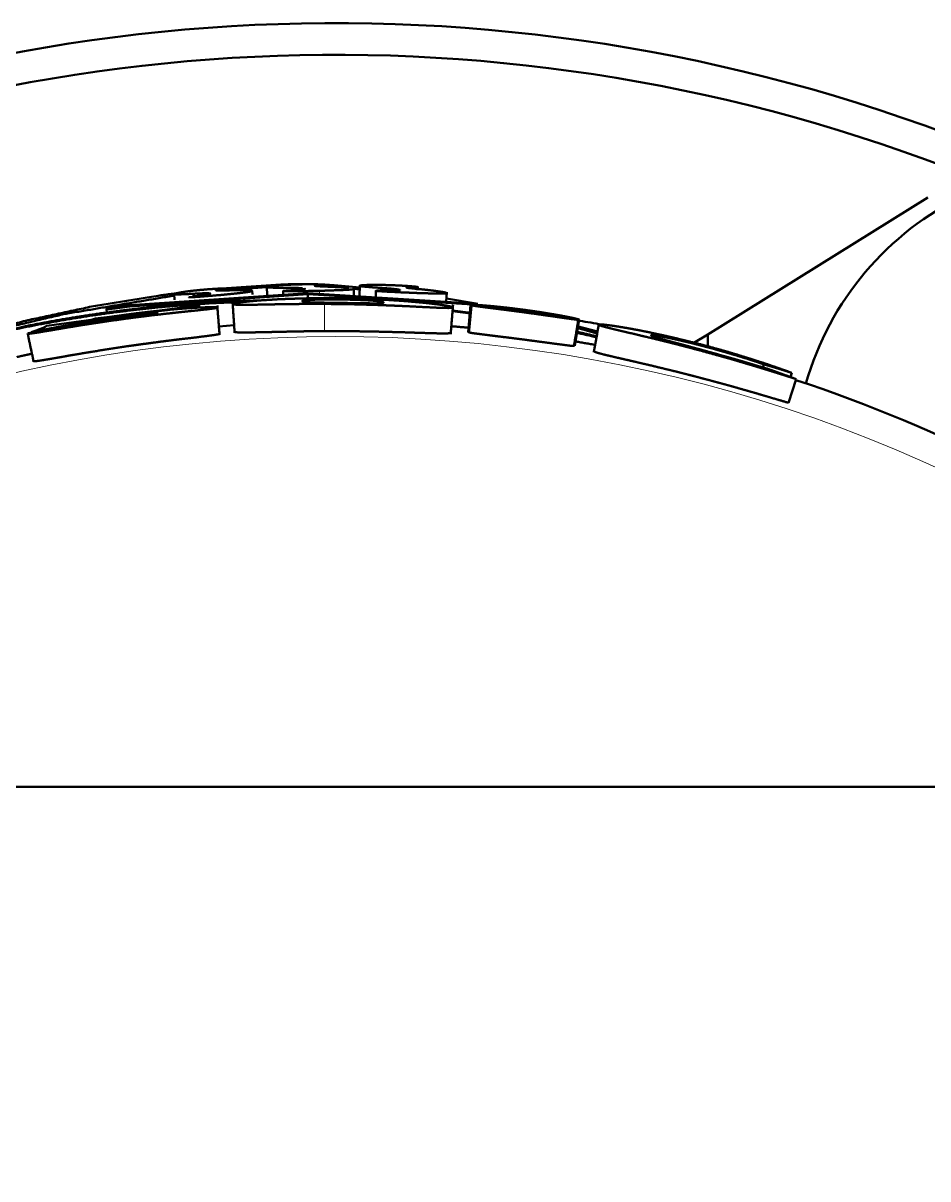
# Paper-space layout 'Layout1' of a CAD drawing. Header units: millimetres. Extents: x 69 to 348, y 30 to 269.
# Drawn here: x 228.5 to 239.91, y 254.39 to 268.98 of the extents above; entities that cross this region are included whole.
import ezdxf

# ---------------------------------------------------------------- set-up
doc = ezdxf.new("R2010")
doc.units = ezdxf.units.MM
doc.layers.add('170', color=7, linetype='Continuous', true_color=0xffffff)

psp = doc.layouts.get("Layout1")

# ---------------------------------------------------------------- linework, layer by layer
at = {"layer": '170', "color": 155, "linetype": 'Continuous', "lineweight": 50}
for p, q in [((239.915, 266.783), (237.137, 265.054)), ((231.752, 265.683), (231.065, 265.638)), ((232.039, 265.686), (232.078, 265.686)), ((229.843, 265.421), (232.09, 265.575)), ((229.843, 265.407), (232.09, 265.561)), ((230.402, 265.562), (230.409, 265.488)), ((230.642, 265.566), (230.646, 265.53)), ((231.063, 265.597), (231.059, 265.633)), ((231.573, 265.649), (231.062, 265.612)), ((231.394, 265.559), (231.389, 265.602)), ((231.572, 265.659), (231.577, 265.544)), ((231.779, 265.604), (231.781, 265.558)), ((232.09, 265.575), (234.236, 265.441)), ((232.09, 265.561), (234.237, 265.427)), ((232.09, 265.561), (232.091, 265.509)), ((232.745, 265.646), (232.424, 265.673)), ((232.67, 265.539), (232.672, 265.64)), ((232.745, 265.621), (232.673, 265.627)), ((232.745, 265.674), (232.742, 265.534)), ((232.95, 265.607), (232.948, 265.521)), ((233.014, 265.64), (233.013, 265.604)), ((233.475, 265.611), (233.478, 265.656)), ((233.835, 265.466), (233.845, 265.587)), ((228.796, 265.161), (230.719, 265.423)), ((229.406, 265.252), (230.72, 265.406)), ((234.214, 265.443), (233.839, 265.507)), ((234.112, 265.082), (234.144, 265.424)), ((229.549, 265.376), (229.556, 265.327)), ((234.145, 265.315), (233.917, 265.345)), ((234.146, 265.327), (233.918, 265.357)), ((235.504, 265.238), (235.506, 265.255)), ((230.969, 265.155), (231.161, 265.17)), ((235.46, 264.908), (235.516, 265.239)), ((235.742, 265.065), (235.486, 265.135)), ((235.746, 265.09), (235.49, 265.159)), ((228.599, 265.08), (228.601, 265.074)), ((234.112, 265.082), (234.123, 265.084)), ((236.963, 264.946), (237.137, 265.054)), ((237.137, 265.054), (237.136, 264.901)), ((237.845, 264.675), (237.834, 264.637)), ((238.2, 264.567), (238.183, 264.514)), ((238.253, 264.489), (238.154, 264.19))]:
    psp.add_line(p, q, dxfattribs=at)
at = {"layer": '170', "color": 155, "linetype": 'Continuous', "lineweight": 13}
for p, q in [((232.236, 265.604), (232.236, 265.573)), ((232.299, 265.438), (232.301, 265.094))]:
    psp.add_line(p, q, dxfattribs=at)
at = {"layer": '170', "color": 155, "linetype": 'Continuous', "lineweight": 50}
for centre, radius, start, end in [((232.442, 246.983), 22, 67.1194, 166.1925), ((232.442, 246.983), 21.6, 68.3006, 165.9337), ((242.028, 263.387), 3.8, 67.4, 163.9897), ((232.446, 246.856), 18.625, 79.7367, 80.6036), ((232.442, 246.983), 22, 247.125, 52.2806), ((232.446, 246.856), 18.552, 53.8646, 71.7704), ((232.442, 246.983), 21.6, 248.3062, 51.0994)]:
    psp.add_arc(centre, radius, start, end, dxfattribs=at)
at = {"layer": '170', "color": 155, "linetype": 'Continuous', "lineweight": 13}
for centre, radius, start, end in [((242.028, 263.387), 3.8, 67.4, 163.9897), ((232.446, 246.856), 18.17, 52.9774, 127.0982)]:
    psp.add_arc(centre, radius, start, end, dxfattribs=at)
at = {"layer": '170', "color": 155, "linetype": 'Continuous', "lineweight": 50}
for points, knots in [([(232.009, 265.685), (231.971, 265.684), (231.933, 265.683), (231.914, 265.682), (231.896, 265.682), (231.878, 265.681), (231.861, 265.681), (231.828, 265.679), (231.798, 265.678), (231.771, 265.676), (231.749, 265.674)], [0, 0, 0.14828, 0.293325, 0.364623, 0.435136, 0.504306, 0.571179, 0.697168, 0.812708, 0.91487, 1, 1]), ([(232.039, 265.686), (231.959, 265.687), (231.885, 265.686), (231.825, 265.685), (231.775, 265.684), (231.763, 265.683), (231.752, 265.683)], [0, 0, 0.27664, 0.537069, 0.743478, 0.920599, 0.961631, 1, 1]), ([(232.088, 265.686), (232.049, 265.686), (232.009, 265.685)], [0, 0, 0.496577, 1, 1]), ([(232.275, 265.678), (232.287, 265.679), (232.297, 265.679), (232.3, 265.68), (232.303, 265.68), (232.304, 265.681), (232.305, 265.681), (232.304, 265.681), (232.303, 265.682), (232.301, 265.682), (232.297, 265.682), (232.288, 265.683), (232.275, 265.684), (232.259, 265.684), (232.241, 265.685), (232.23, 265.685), (232.219, 265.685), (232.208, 265.686), (232.196, 265.686), (232.171, 265.686), (232.145, 265.686), (232.117, 265.686), (232.088, 265.686)], [0, 0, 0.05212, 0.090331, 0.104111, 0.114258, 0.120558, 0.123248, 0.125558, 0.131455, 0.14119, 0.154638, 0.192169, 0.243858, 0.308132, 0.383499, 0.425186, 0.469293, 0.515319, 0.56318, 0.664411, 0.771903, 0.883988, 1, 1]), ([(230.421, 265.57), (230.223, 265.545), (229.388, 265.41), (228.556, 265.232), (227.725, 265.011), (226.9, 264.746)], [0, 0, 0.055075, 0.288563, 0.523406, 0.760688, 1, 1]), ([(230.404, 265.543), (229.022, 265.311), (228.252, 265.131), (227.487, 264.913)], [0, 0, 0.469128, 0.733649, 1, 1]), ([(230.562, 265.595), (230.528, 265.59), (230.498, 265.585), (230.469, 265.58), (230.445, 265.575), (230.426, 265.571), (230.412, 265.568), (230.404, 265.564), (230.402, 265.562)], [0, 0, 0.208318, 0.393241, 0.573469, 0.722543, 0.839997, 0.925151, 0.978025, 1, 1]), ([(230.402, 265.562), (230.405, 265.56), (230.414, 265.559), (230.432, 265.558), (230.459, 265.558), (230.493, 265.559), (230.536, 265.561), (230.585, 265.563), (230.642, 265.566)], [0, 0, 0.015304, 0.053503, 0.130026, 0.240191, 0.383344, 0.558402, 0.764445, 1, 1]), ([(231.027, 265.627), (231.038, 265.629), (231.047, 265.63), (231.051, 265.63), (231.054, 265.631), (231.056, 265.631), (231.058, 265.632), (231.059, 265.633), (231.058, 265.633), (231.054, 265.634), (231.048, 265.634), (231.039, 265.634), (231.027, 265.634), (231.014, 265.633), (230.998, 265.633), (230.981, 265.632), (230.962, 265.631), (230.941, 265.63), (230.919, 265.629), (230.896, 265.627), (230.871, 265.625), (230.846, 265.624), (230.821, 265.622), (230.795, 265.62), (230.77, 265.617), (230.744, 265.615), (230.719, 265.613), (230.695, 265.61), (230.672, 265.608), (230.649, 265.606), (230.639, 265.604), (230.629, 265.603), (230.609, 265.601), (230.592, 265.599), (230.576, 265.597), (230.562, 265.595)], [0, 0, 0.021444, 0.038305, 0.045079, 0.050735, 0.05523, 0.058486, 0.061551, 0.063987, 0.071228, 0.083375, 0.100184, 0.12151, 0.147047, 0.176288, 0.209121, 0.245314, 0.284245, 0.325722, 0.369864, 0.415849, 0.462865, 0.510907, 0.559514, 0.60786, 0.655834, 0.703242, 0.749143, 0.793026, 0.83494, 0.855102, 0.874602, 0.910999, 0.944209, 0.974032, 1, 1]), ([(230.589, 265.523), (230.589, 265.522), (230.591, 265.522), (230.594, 265.522), (230.598, 265.522), (230.603, 265.522), (230.61, 265.522), (230.617, 265.522), (230.626, 265.523), (230.636, 265.523), (230.647, 265.524), (230.659, 265.525), (230.685, 265.526), (230.715, 265.528), (230.747, 265.531), (230.799, 265.535), (230.834, 265.538), (230.853, 265.539)], [0, 0, 0.001951, 0.008382, 0.019488, 0.035102, 0.055321, 0.08031, 0.109605, 0.143051, 0.180419, 0.221939, 0.267223, 0.367052, 0.478961, 0.60068, 0.795703, 0.931402, 1, 1]), ([(230.642, 265.566), (230.692, 265.569), (230.736, 265.571), (230.774, 265.572), (230.805, 265.573), (230.818, 265.572), (230.829, 265.572), (230.839, 265.572), (230.847, 265.571), (230.858, 265.57), (230.861, 265.568), (230.86, 265.567), (230.857, 265.565), (230.853, 265.564), (230.846, 265.562), (230.829, 265.558), (230.804, 265.554), (230.789, 265.552), (230.772, 265.549), (230.754, 265.547), (230.735, 265.544), (230.69, 265.538), (230.64, 265.532)], [0, 0, 0.112884, 0.211498, 0.296091, 0.366499, 0.396158, 0.421909, 0.44362, 0.461441, 0.485363, 0.494443, 0.497992, 0.504967, 0.515804, 0.530485, 0.57134, 0.62771, 0.661789, 0.699645, 0.740991, 0.785839, 0.88591, 1, 1]), ([(230.853, 265.539), (230.856, 265.539), (230.9, 265.543), (230.943, 265.547), (230.984, 265.55), (231.021, 265.553), (231.044, 265.556), (231.064, 265.558)], [0, 0, 0.014622, 0.223746, 0.426664, 0.618601, 0.793335, 0.903031, 1, 1]), ([(230.93, 265.61), (230.931, 265.612), (230.936, 265.613), (230.944, 265.615), (230.955, 265.617), (230.986, 265.622), (231.027, 265.627)], [0, 0, 0.021598, 0.073324, 0.156574, 0.269689, 0.578446, 1, 1]), ([(231.085, 265.609), (231.05, 265.608), (231.019, 265.607), (230.992, 265.607), (230.97, 265.607), (230.953, 265.607), (230.94, 265.608), (230.932, 265.609), (230.93, 265.61)], [0, 0, 0.227056, 0.426912, 0.598378, 0.740279, 0.851853, 0.931991, 0.981083, 1, 1]), ([(231.064, 265.558), (231.137, 265.565), (231.201, 265.572), (231.256, 265.578), (231.302, 265.584), (231.312, 265.585), (231.322, 265.587), (231.331, 265.588), (231.339, 265.589), (231.354, 265.591), (231.366, 265.594), (231.382, 265.598), (231.389, 265.601), (231.389, 265.603), (231.385, 265.605), (231.38, 265.606), (231.371, 265.607), (231.348, 265.609), (231.314, 265.611), (231.293, 265.611), (231.271, 265.612), (231.245, 265.612), (231.218, 265.612), (231.156, 265.611), (231.085, 265.609)], [0, 0, 0.115476, 0.21676, 0.304099, 0.377411, 0.393494, 0.408636, 0.422796, 0.435919, 0.459272, 0.478667, 0.505837, 0.517817, 0.520559, 0.5261, 0.535368, 0.548491, 0.586259, 0.639354, 0.671739, 0.707997, 0.747838, 0.791233, 0.888496, 1, 1]), ([(231.749, 265.674), (231.704, 265.671), (231.666, 265.667), (231.634, 265.664), (231.608, 265.66), (231.598, 265.659), (231.589, 265.657), (231.582, 265.656), (231.577, 265.654), (231.573, 265.652), (231.575, 265.649), (231.579, 265.648), (231.585, 265.647), (231.593, 265.646), (231.603, 265.646), (231.627, 265.644), (231.657, 265.643), (231.695, 265.643), (231.738, 265.642), (231.787, 265.642), (231.842, 265.641)], [0, 0, 0.100086, 0.185939, 0.257743, 0.315431, 0.338781, 0.358347, 0.373892, 0.385525, 0.39754, 0.405208, 0.414601, 0.428078, 0.445542, 0.466887, 0.520662, 0.589134, 0.672138, 0.768811, 0.878097, 1, 1]), ([(231.83, 265.606), (231.809, 265.605), (231.793, 265.604), (231.787, 265.603), (231.783, 265.602), (231.78, 265.602), (231.779, 265.601), (231.78, 265.601), (231.781, 265.6), (231.785, 265.6), (231.79, 265.6), (231.796, 265.599), (231.804, 265.599), (231.813, 265.599), (231.824, 265.599), (231.836, 265.599), (231.848, 265.599), (231.862, 265.599), (231.876, 265.599), (231.908, 265.599), (231.924, 265.599), (231.941, 265.599), (232.014, 265.6), (232.09, 265.601)], [0, 0, 0.057523, 0.100844, 0.117009, 0.129133, 0.137013, 0.140698, 0.142448, 0.148065, 0.157778, 0.171636, 0.189541, 0.211326, 0.236649, 0.2654, 0.297521, 0.332614, 0.370165, 0.410117, 0.496709, 0.542606, 0.589933, 0.790906, 1, 1]), ([(232.056, 265.629), (232.056, 265.629), (232.055, 265.628), (232.052, 265.626), (232.047, 265.625), (232.04, 265.624), (232.022, 265.621), (231.997, 265.619), (231.982, 265.617), (231.965, 265.616), (231.946, 265.614), (231.926, 265.613), (231.881, 265.61), (231.83, 265.606)], [0, 0, 0.000999, 0.008423, 0.022638, 0.04441, 0.073798, 0.154854, 0.265694, 0.332388, 0.40658, 0.488362, 0.577196, 0.775112, 1, 1]), ([(231.841, 265.641), (231.891, 265.641), (231.935, 265.64), (231.971, 265.639), (232.002, 265.637), (232.025, 265.635)], [0, 0, 0.270588, 0.505936, 0.70685, 0.873248, 1, 1]), ([(232.09, 265.601), (232.15, 265.602), (232.208, 265.603), (232.256, 265.604), (232.297, 265.605), (232.303, 265.605), (232.309, 265.606)], [0, 0, 0.276323, 0.540331, 0.756739, 0.946449, 0.973646, 1, 1]), ([(232.335, 265.656), (232.274, 265.658), (232.226, 265.661), (232.217, 265.661), (232.208, 265.662), (232.201, 265.662), (232.194, 265.663), (232.184, 265.665), (232.178, 265.666), (232.176, 265.667), (232.176, 265.667), (232.176, 265.668), (232.178, 265.669), (232.184, 265.67), (232.194, 265.672), (232.208, 265.673), (232.227, 265.675), (232.249, 265.676), (232.275, 265.678)], [0, 0, 0.23755, 0.419419, 0.456191, 0.489324, 0.518501, 0.543803, 0.58292, 0.606884, 0.613385, 0.616821, 0.620302, 0.627015, 0.65138, 0.690812, 0.745369, 0.815421, 0.900507, 1, 1]), ([(232.424, 265.673), (232.394, 265.675), (232.36, 265.677), (232.341, 265.678), (232.32, 265.679), (232.305, 265.68)], [0, 0, 0.250396, 0.542855, 0.703718, 0.872707, 1, 1]), ([(232.309, 265.606), (232.389, 265.608), (232.459, 265.611), (232.521, 265.613), (232.573, 265.615), (232.614, 265.618), (232.644, 265.621), (232.664, 265.624), (232.671, 265.627), (232.671, 265.627)], [0, 0, 0.218527, 0.412231, 0.581178, 0.724367, 0.838704, 0.92226, 0.975484, 0.998525, 1, 1]), ([(232.606, 265.64), (232.587, 265.642), (232.538, 265.646), (232.48, 265.649), (232.412, 265.653), (232.335, 265.656)], [0, 0, 0.071279, 0.251545, 0.467044, 0.716499, 1, 1]), ([(232.921, 265.679), (232.876, 265.678), (232.838, 265.677), (232.805, 265.675), (232.78, 265.674), (232.769, 265.673), (232.761, 265.672), (232.754, 265.671), (232.749, 265.669), (232.744, 265.667), (232.747, 265.665), (232.751, 265.663), (232.757, 265.662), (232.765, 265.661), (232.774, 265.659), (232.798, 265.657), (232.829, 265.654), (232.866, 265.651), (232.91, 265.647), (232.959, 265.644), (233.014, 265.64)], [0, 0, 0.100103, 0.18611, 0.258124, 0.31575, 0.33894, 0.358166, 0.373343, 0.384603, 0.395814, 0.403889, 0.413388, 0.426858, 0.444227, 0.465367, 0.518944, 0.58742, 0.670818, 0.768051, 0.877836, 1, 1]), ([(233.182, 265.673), (233.143, 265.675), (233.105, 265.676), (233.068, 265.677), (233.033, 265.678), (233.016, 265.679), (233, 265.679), (232.985, 265.679), (232.97, 265.679), (232.943, 265.679), (232.921, 265.679)], [0, 0, 0.148315, 0.29374, 0.435968, 0.571582, 0.635773, 0.69758, 0.757004, 0.813569, 0.915192, 1, 1]), ([(233.008, 265.606), (232.992, 265.606), (232.978, 265.606), (232.967, 265.606), (232.958, 265.605), (232.953, 265.605), (232.95, 265.604), (232.951, 265.603), (232.956, 265.602), (232.963, 265.601), (232.974, 265.6), (232.987, 265.599), (233.002, 265.598), (233.02, 265.597), (233.039, 265.596), (233.061, 265.595), (233.084, 265.593), (233.108, 265.592), (233.159, 265.59), (233.212, 265.587), (233.267, 265.584), (233.32, 265.582), (233.346, 265.581), (233.396, 265.579), (233.42, 265.578), (233.442, 265.577), (233.462, 265.576), (233.481, 265.575)], [0, 0, 0.027829, 0.051383, 0.070666, 0.085158, 0.094455, 0.098461, 0.10062, 0.108044, 0.120899, 0.138678, 0.160898, 0.187215, 0.217139, 0.250285, 0.286689, 0.325687, 0.366644, 0.453675, 0.54435, 0.636738, 0.727333, 0.771751, 0.856581, 0.89601, 0.933401, 0.968299, 1, 1]), ([(233.014, 265.64), (233.068, 265.636), (233.116, 265.633), (233.137, 265.631), (233.157, 265.629), (233.176, 265.627), (233.192, 265.625), (233.22, 265.622), (233.239, 265.618), (233.246, 265.617), (233.251, 265.616), (233.254, 265.614), (233.255, 265.613), (233.251, 265.611), (233.238, 265.609), (233.229, 265.608), (233.218, 265.608), (233.205, 265.607), (233.19, 265.607), (233.154, 265.606), (233.112, 265.606), (233.088, 265.606), (233.063, 265.606), (233.037, 265.606), (233.008, 265.606)], [0, 0, 0.110755, 0.208624, 0.252735, 0.293615, 0.33114, 0.365182, 0.421527, 0.46195, 0.47624, 0.486617, 0.493079, 0.496127, 0.506123, 0.531664, 0.550365, 0.573086, 0.599875, 0.630613, 0.702807, 0.78867, 0.83661, 0.887833, 0.94238, 1, 1]), ([(233.442, 265.65), (233.458, 265.65), (233.47, 265.65), (233.474, 265.65), (233.476, 265.65), (233.477, 265.651), (233.477, 265.651), (233.476, 265.652), (233.473, 265.652), (233.469, 265.653), (233.463, 265.654), (233.456, 265.655), (233.448, 265.656), (233.439, 265.657), (233.429, 265.658), (233.406, 265.66), (233.38, 265.662), (233.366, 265.663), (233.351, 265.664), (233.336, 265.665), (233.32, 265.666), (233.287, 265.668), (233.253, 265.67), (233.217, 265.672), (233.182, 265.673)], [0, 0, 0.049256, 0.084042, 0.095863, 0.103737, 0.107646, 0.109122, 0.114015, 0.123042, 0.135888, 0.152507, 0.172976, 0.197037, 0.224268, 0.254595, 0.324116, 0.403498, 0.446229, 0.490875, 0.537442, 0.585368, 0.684374, 0.78733, 0.892994, 1, 1]), ([(233.508, 265.624), (233.442, 265.63), (233.39, 265.636), (233.38, 265.637), (233.37, 265.638), (233.361, 265.639), (233.354, 265.64), (233.343, 265.643), (233.336, 265.644), (233.334, 265.645), (233.333, 265.646), (233.334, 265.647), (233.336, 265.647), (233.343, 265.648), (233.354, 265.649), (233.37, 265.65), (233.39, 265.65), (233.414, 265.65), (233.442, 265.65)], [0, 0, 0.232403, 0.414227, 0.451648, 0.485529, 0.515568, 0.541715, 0.582554, 0.607795, 0.614664, 0.618082, 0.62142, 0.628041, 0.652674, 0.692681, 0.7479, 0.817863, 0.90194, 1, 1]), ([(233.481, 265.575), (233.56, 265.573), (233.631, 265.571), (233.693, 265.569), (233.745, 265.569), (233.786, 265.568), (233.817, 265.569), (233.836, 265.571), (233.844, 265.574), (233.84, 265.578), (233.824, 265.582), (233.812, 265.585), (233.798, 265.588), (233.789, 265.589), (233.78, 265.591), (233.77, 265.592), (233.759, 265.594), (233.711, 265.601), (233.653, 265.608), (233.62, 265.612), (233.585, 265.616), (233.547, 265.62), (233.508, 265.624)], [0, 0, 0.113033, 0.213281, 0.300714, 0.374772, 0.433816, 0.476875, 0.504239, 0.515977, 0.52366, 0.546501, 0.563854, 0.585206, 0.597375, 0.610596, 0.624811, 0.639993, 0.709743, 0.793248, 0.839977, 0.890043, 0.943442, 1, 1]), ([(231.3, 265.466), (230.863, 265.446), (230.556, 265.425), (230.25, 265.399), (229.945, 265.367), (229.64, 265.33), (229.335, 265.287), (229.032, 265.238), (228.73, 265.184), (228.429, 265.125), (227.83, 264.989), (227.236, 264.832)], [0, 0, 0.106144, 0.180689, 0.255213, 0.329715, 0.404221, 0.478759, 0.55329, 0.627757, 0.702183, 0.85102, 1, 1]), ([(231.492, 265.483), (230.928, 265.462), (230.638, 265.443), (230.347, 265.42), (230.058, 265.392), (229.769, 265.358), (229.48, 265.32), (229.193, 265.277), (228.906, 265.229), (228.62, 265.175), (228.051, 265.054), (227.487, 264.913)], [0, 0, 0.139045, 0.210829, 0.282605, 0.354354, 0.426096, 0.497864, 0.569648, 0.641402, 0.713113, 0.856506, 1, 1]), ([(229.773, 265.249), (229.893, 265.265), (230.013, 265.28), (230.131, 265.295), (230.248, 265.308), (230.277, 265.312), (230.305, 265.315), (230.334, 265.318), (230.417, 265.327), (230.471, 265.333), (230.574, 265.344), (230.623, 265.349), (230.646, 265.351), (230.752, 265.363), (230.823, 265.37), (230.838, 265.372), (230.853, 265.374), (230.866, 265.376), (230.879, 265.377), (230.9, 265.38), (230.918, 265.383), (230.925, 265.384), (230.932, 265.385), (230.937, 265.386), (230.942, 265.387), (230.948, 265.389), (230.95, 265.391), (230.949, 265.393), (230.945, 265.394), (230.937, 265.395), (230.926, 265.396), (230.892, 265.397), (230.843, 265.396), (230.829, 265.396), (230.813, 265.396), (230.796, 265.395), (230.778, 265.394), (230.74, 265.393), (230.699, 265.391), (230.678, 265.39), (230.655, 265.388), (230.632, 265.387), (230.607, 265.385), (230.557, 265.382), (230.505, 265.378), (230.451, 265.374), (230.395, 265.369), (230.367, 265.367), (230.338, 265.364), (230.309, 265.361), (230.28, 265.359), (230.221, 265.353), (230.162, 265.347), (230.103, 265.34), (230.043, 265.333), (229.982, 265.326), (229.922, 265.319), (229.861, 265.311), (229.801, 265.303), (229.742, 265.295), (229.682, 265.286), (229.623, 265.278), (229.564, 265.269), (229.506, 265.26), (229.449, 265.25), (229.395, 265.241), (229.343, 265.232)], [0, 0, 0.043351, 0.086262, 0.128692, 0.170609, 0.181007, 0.191329, 0.201546, 0.231465, 0.250756, 0.287621, 0.305055, 0.313405, 0.351298, 0.376732, 0.382333, 0.387564, 0.392404, 0.396869, 0.404683, 0.411063, 0.413732, 0.416065, 0.418044, 0.419682, 0.421926, 0.422975, 0.423609, 0.425178, 0.427947, 0.431989, 0.443988, 0.461475, 0.46676, 0.472421, 0.478415, 0.484712, 0.498194, 0.512839, 0.520602, 0.528662, 0.537025, 0.545679, 0.563603, 0.582259, 0.601594, 0.62156, 0.631776, 0.64209, 0.65245, 0.662857, 0.683843, 0.705009, 0.726349, 0.747841, 0.769508, 0.791268, 0.812975, 0.83459, 0.856106, 0.877518, 0.898797, 0.919943, 0.940912, 0.961429, 0.981161, 1, 1]), ([(229.843, 265.421), (229.816, 265.417), (229.789, 265.413), (229.763, 265.41), (229.737, 265.406), (229.687, 265.398), (229.643, 265.391), (229.623, 265.387), (229.605, 265.384), (229.589, 265.381), (229.576, 265.378), (229.565, 265.376), (229.556, 265.374), (229.553, 265.373), (229.551, 265.372), (229.55, 265.372), (229.549, 265.371), (229.551, 265.371), (229.556, 265.371), (229.564, 265.372), (229.575, 265.373), (229.588, 265.374), (229.604, 265.376), (229.622, 265.378), (229.642, 265.38), (229.663, 265.383), (229.686, 265.386), (229.736, 265.393), (229.762, 265.396), (229.789, 265.4), (229.843, 265.407)], [0, 0, 0.046097, 0.091549, 0.136395, 0.180665, 0.264777, 0.340891, 0.375037, 0.405653, 0.432664, 0.455958, 0.474868, 0.488935, 0.494131, 0.498008, 0.500506, 0.501643, 0.504375, 0.512596, 0.526071, 0.544365, 0.567129, 0.593916, 0.624258, 0.658203, 0.695038, 0.734202, 0.818671, 0.86274, 0.907765, 1, 1]), ([(230.72, 265.406), (230.72, 265.414), (230.719, 265.423)], [0, 0, 0.499407, 1, 1]), ([(232.091, 265.509), (231.983, 265.506), (231.879, 265.503), (231.828, 265.501), (231.779, 265.499), (231.754, 265.498), (231.73, 265.497), (231.706, 265.496), (231.682, 265.494), (231.593, 265.489), (231.511, 265.484), (231.473, 265.481), (231.436, 265.478), (231.419, 265.476), (231.402, 265.475), (231.386, 265.474), (231.37, 265.472), (231.313, 265.466), (231.265, 265.461), (231.244, 265.458), (231.225, 265.456), (231.208, 265.453), (231.194, 265.451), (231.171, 265.446), (231.155, 265.442), (231.146, 265.439), (231.143, 265.436), (231.143, 265.434), (231.146, 265.433), (231.149, 265.432), (231.155, 265.431), (231.171, 265.429), (231.194, 265.428), (231.208, 265.427), (231.225, 265.427), (231.243, 265.426), (231.264, 265.426), (231.312, 265.427), (231.369, 265.427), (231.401, 265.428), (231.436, 265.428), (231.472, 265.429), (231.491, 265.429), (231.593, 265.431), (231.682, 265.433), (231.778, 265.435), (231.828, 265.435), (231.879, 265.436), (231.984, 265.437), (232.092, 265.438)], [0, 0, 0.056648, 0.111387, 0.138019, 0.164135, 0.176994, 0.189713, 0.202281, 0.214688, 0.261788, 0.304893, 0.324966, 0.344047, 0.353213, 0.362121, 0.370759, 0.379117, 0.409309, 0.434742, 0.445777, 0.455732, 0.464582, 0.472332, 0.484667, 0.493169, 0.49828, 0.50059, 0.50141, 0.502759, 0.504832, 0.507721, 0.516088, 0.528259, 0.535869, 0.54455, 0.554381, 0.56536, 0.590618, 0.620477, 0.63722, 0.655211, 0.674428, 0.684412, 0.737757, 0.784602, 0.835113, 0.861414, 0.888215, 0.943202, 1, 1]), ([(232.092, 265.459), (232.071, 265.461), (232.055, 265.462), (232.042, 265.464), (232.033, 265.465), (232.027, 265.467), (232.023, 265.469), (232.021, 265.471), (232.02, 265.472), (232.02, 265.474), (232.023, 265.476), (232.027, 265.478), (232.033, 265.479), (232.054, 265.483), (232.091, 265.487)], [0, 0, 0.141865, 0.250723, 0.33311, 0.394003, 0.437645, 0.467494, 0.487079, 0.499987, 0.512481, 0.531957, 0.562257, 0.605828, 0.748475, 1, 1]), ([(232.531, 265.509), (232.459, 265.51), (232.386, 265.511), (232.312, 265.511), (232.238, 265.511), (232.164, 265.51), (232.091, 265.509)], [0, 0, 0.164416, 0.328587, 0.497409, 0.665386, 0.83351, 1, 1]), ([(232.091, 265.487), (232.121, 265.489), (232.159, 265.491), (232.17, 265.491), (232.181, 265.492), (232.193, 265.492), (232.206, 265.493), (232.232, 265.493), (232.262, 265.494), (232.293, 265.494), (232.325, 265.495), (232.359, 265.495), (232.393, 265.495), (232.464, 265.495), (232.535, 265.494)], [0, 0, 0.066227, 0.151635, 0.176288, 0.202196, 0.229263, 0.25754, 0.31786, 0.383435, 0.453427, 0.526441, 0.602107, 0.680053, 0.83902, 1, 1]), ([(232.531, 265.451), (232.461, 265.452), (232.375, 265.453), (232.341, 265.453), (232.292, 265.454), (232.261, 265.455), (232.233, 265.455), (232.219, 265.455), (232.206, 265.456), (232.181, 265.456), (232.159, 265.457), (232.139, 265.457), (232.121, 265.458), (232.106, 265.459), (232.092, 265.459)], [0, 0, 0.160507, 0.356847, 0.433737, 0.544723, 0.614231, 0.679838, 0.71102, 0.740886, 0.796388, 0.846814, 0.892401, 0.933056, 0.968874, 1, 1]), ([(232.092, 265.438), (232.163, 265.438), (232.234, 265.438), (232.308, 265.438), (232.383, 265.437), (232.458, 265.436), (232.533, 265.435)], [0, 0, 0.159923, 0.321485, 0.489561, 0.65853, 0.829145, 1, 1]), ([(232.533, 265.435), (232.674, 265.433), (232.812, 265.429), (232.881, 265.427), (232.95, 265.425), (232.984, 265.424), (233.017, 265.423), (233.051, 265.421), (233.085, 265.42), (233.214, 265.415), (233.337, 265.409), (233.367, 265.408), (233.424, 265.405), (233.505, 265.401), (233.556, 265.398), (233.646, 265.394), (233.687, 265.392), (233.724, 265.39), (233.789, 265.388), (233.839, 265.387), (233.85, 265.387), (233.86, 265.386), (233.869, 265.387), (233.877, 265.387), (233.891, 265.387), (233.902, 265.388), (233.916, 265.39), (233.92, 265.393), (233.919, 265.395), (233.916, 265.397), (233.91, 265.4), (233.902, 265.402), (233.877, 265.409), (233.84, 265.416), (233.828, 265.417), (233.816, 265.419), (233.803, 265.422), (233.789, 265.424), (233.759, 265.428), (233.725, 265.433), (233.688, 265.437), (233.648, 265.442), (233.626, 265.445), (233.604, 265.447), (233.58, 265.45), (233.556, 265.452), (233.452, 265.462), (233.338, 265.472), (233.277, 265.477), (233.214, 265.481), (233.15, 265.485), (233.085, 265.489), (233.018, 265.493), (232.95, 265.496), (232.881, 265.499), (232.811, 265.502), (232.672, 265.506), (232.531, 265.509)], [0, 0, 0.050328, 0.100122, 0.124806, 0.149338, 0.161537, 0.173701, 0.18582, 0.197828, 0.244369, 0.28846, 0.299085, 0.319793, 0.348945, 0.366967, 0.399593, 0.414219, 0.427633, 0.450633, 0.468808, 0.472628, 0.476158, 0.479391, 0.482328, 0.487374, 0.491373, 0.496495, 0.498434, 0.499255, 0.50071, 0.50295, 0.506077, 0.515292, 0.528872, 0.533008, 0.53745, 0.542217, 0.547295, 0.558311, 0.570488, 0.583841, 0.598437, 0.606223, 0.614335, 0.622779, 0.631512, 0.668835, 0.709914, 0.731834, 0.754466, 0.777581, 0.801148, 0.825145, 0.849552, 0.874316, 0.899268, 0.949448, 1, 1]), ([(232.535, 265.494), (232.604, 265.492), (232.672, 265.491), (232.706, 265.49), (232.739, 265.488), (232.77, 265.487), (232.801, 265.486), (232.815, 265.485), (232.829, 265.484), (232.843, 265.484), (232.856, 265.483), (232.88, 265.481), (232.903, 265.48), (232.923, 265.478), (232.941, 265.477), (232.957, 265.475), (232.971, 265.474), (232.983, 265.473), (232.994, 265.471), (233.003, 265.47), (233.011, 265.469), (233.025, 265.466), (233.034, 265.464), (233.041, 265.462), (233.045, 265.46), (233.047, 265.458), (233.048, 265.456), (233.047, 265.455), (233.045, 265.453), (233.04, 265.451), (233.033, 265.45), (233.029, 265.449), (233.023, 265.449), (233.017, 265.448), (233.01, 265.447), (232.992, 265.446), (232.969, 265.446), (232.954, 265.445), (232.938, 265.445), (232.919, 265.445), (232.899, 265.445), (232.888, 265.445), (232.876, 265.445), (232.864, 265.446), (232.852, 265.446), (232.825, 265.446), (232.796, 265.446), (232.766, 265.447), (232.735, 265.447), (232.669, 265.449), (232.635, 265.449), (232.566, 265.45), (232.531, 265.451)], [0, 0, 0.066805, 0.132323, 0.164548, 0.196358, 0.227155, 0.256321, 0.270267, 0.283795, 0.296926, 0.309619, 0.333331, 0.354954, 0.374625, 0.392285, 0.407834, 0.421372, 0.433138, 0.443415, 0.452461, 0.460434, 0.473407, 0.482987, 0.489747, 0.494228, 0.49709, 0.49898, 0.50084, 0.503708, 0.508378, 0.515388, 0.519906, 0.525173, 0.531268, 0.538215, 0.555263, 0.577944, 0.591895, 0.60776, 0.625521, 0.645218, 0.655815, 0.666931, 0.678625, 0.690839, 0.716624, 0.744087, 0.773266, 0.803923, 0.867573, 0.900146, 0.96651, 1, 1]), ([(235.516, 265.239), (235.512, 265.241), (235.502, 265.245), (235.494, 265.247), (235.485, 265.249), (235.473, 265.252), (235.46, 265.255), (235.43, 265.262), (235.393, 265.27), (235.351, 265.278), (235.304, 265.287), (235.279, 265.292), (235.253, 265.296), (235.226, 265.301), (235.198, 265.306), (235.142, 265.315), (235.082, 265.325), (235.052, 265.33), (235.021, 265.335), (234.99, 265.339), (234.959, 265.344), (234.896, 265.353), (234.832, 265.362), (234.769, 265.37), (234.706, 265.378), (234.644, 265.386), (234.582, 265.393), (234.552, 265.396), (234.522, 265.399), (234.493, 265.402), (234.465, 265.405), (234.437, 265.408), (234.41, 265.41), (234.384, 265.413), (234.358, 265.415), (234.311, 265.419), (234.269, 265.422), (234.249, 265.423), (234.231, 265.424), (234.215, 265.425), (234.2, 265.426), (234.176, 265.427), (234.158, 265.427), (234.152, 265.426), (234.148, 265.426), (234.145, 265.425), (234.144, 265.425)], [0, 0, 0.002927, 0.010736, 0.016544, 0.023662, 0.032041, 0.041625, 0.064264, 0.091424, 0.122451, 0.156752, 0.175107, 0.19419, 0.213866, 0.234, 0.275599, 0.318977, 0.341233, 0.363675, 0.386256, 0.408962, 0.454814, 0.501152, 0.547412, 0.59311, 0.638249, 0.682787, 0.704753, 0.726305, 0.747343, 0.767893, 0.787958, 0.807508, 0.826558, 0.844988, 0.87926, 0.909864, 0.923769, 0.936699, 0.948639, 0.959382, 0.976992, 0.989586, 0.994031, 0.997235, 0.999177, 1, 1]), ([(234.144, 265.425), (234.148, 265.422), (234.158, 265.42), (234.166, 265.418), (234.176, 265.417), (234.187, 265.415), (234.2, 265.413), (234.231, 265.408), (234.268, 265.403), (234.311, 265.397), (234.358, 265.391), (234.464, 265.378), (234.581, 265.363), (234.642, 265.355), (234.673, 265.351), (234.767, 265.339), (234.831, 265.33), (234.894, 265.321), (234.957, 265.313), (235.019, 265.304), (235.08, 265.295), (235.14, 265.287), (235.169, 265.283), (235.224, 265.275), (235.251, 265.271), (235.302, 265.263), (235.349, 265.257), (235.391, 265.251), (235.41, 265.248), (235.428, 265.246), (235.445, 265.244), (235.459, 265.242), (235.484, 265.239), (235.501, 265.238), (235.507, 265.238), (235.512, 265.238), (235.515, 265.238), (235.516, 265.239)], [0, 0, 0.002916, 0.010688, 0.01644, 0.023508, 0.031858, 0.04139, 0.063923, 0.090981, 0.121978, 0.156277, 0.233571, 0.31862, 0.363349, 0.385943, 0.454508, 0.500849, 0.547143, 0.592859, 0.637997, 0.682528, 0.726054, 0.747089, 0.787683, 0.80721, 0.844651, 0.878961, 0.909596, 0.923498, 0.936462, 0.948411, 0.959193, 0.976882, 0.989523, 0.99399, 0.997214, 0.999158, 1, 1]), ([(228.556, 265.065), (228.557, 265.062), (228.568, 265.062), (228.579, 265.062), (228.593, 265.064), (228.61, 265.066), (228.631, 265.069), (228.656, 265.073), (228.684, 265.077), (228.699, 265.079), (228.715, 265.082), (228.75, 265.088), (228.827, 265.101), (228.939, 265.12), (228.963, 265.124), (229.012, 265.132), (229.062, 265.141), (229.114, 265.149), (229.166, 265.158), (229.219, 265.167), (229.273, 265.175), (229.328, 265.184), (229.549, 265.217), (229.773, 265.249)], [0, 0, 0.00241, 0.011837, 0.020251, 0.031487, 0.045809, 0.06312, 0.083251, 0.106201, 0.118727, 0.131936, 0.160455, 0.224245, 0.315812, 0.335596, 0.375958, 0.417265, 0.459445, 0.502374, 0.546022, 0.590332, 0.635169, 0.816414, 1, 1]), ([(229.343, 265.232), (229.356, 265.236), (229.368, 265.239), (229.38, 265.243), (229.39, 265.246), (229.399, 265.249), (229.406, 265.252)], [0, 0, 0.202799, 0.394289, 0.583328, 0.751228, 0.892786, 1, 1]), ([(229.776, 265.285), (229.836, 265.293), (229.894, 265.3), (229.922, 265.304), (229.95, 265.307), (229.978, 265.31), (230.004, 265.313), (230.03, 265.316), (230.054, 265.318), (230.077, 265.32), (230.098, 265.322), (230.117, 265.324), (230.133, 265.325), (230.148, 265.326), (230.16, 265.327), (230.17, 265.327), (230.178, 265.327), (230.184, 265.327), (230.188, 265.327), (230.19, 265.326), (230.19, 265.325), (230.189, 265.324), (230.185, 265.323), (230.178, 265.322), (230.17, 265.32), (230.159, 265.318), (230.146, 265.316), (230.13, 265.313), (230.112, 265.311), (230.092, 265.308), (230.07, 265.305), (230.046, 265.301), (229.995, 265.294), (229.968, 265.291), (229.853, 265.276), (229.795, 265.268), (229.736, 265.26), (229.677, 265.252), (229.619, 265.244), (229.563, 265.236), (229.51, 265.229), (229.486, 265.225), (229.462, 265.222), (229.441, 265.22), (229.422, 265.217), (229.405, 265.215), (229.39, 265.213), (229.377, 265.212), (229.367, 265.211), (229.36, 265.211), (229.354, 265.211), (229.35, 265.211), (229.348, 265.211)], [0, 0, 0.046999, 0.093151, 0.1159, 0.138214, 0.159878, 0.180845, 0.201131, 0.220521, 0.238626, 0.255181, 0.270105, 0.283304, 0.294695, 0.304381, 0.312412, 0.318806, 0.323553, 0.32676, 0.328465, 0.329088, 0.330824, 0.334116, 0.339089, 0.345924, 0.354706, 0.365351, 0.377895, 0.392274, 0.408275, 0.425733, 0.444601, 0.485483, 0.506993, 0.598168, 0.644805, 0.691747, 0.738696, 0.784645, 0.829296, 0.871486, 0.891069, 0.909545, 0.926599, 0.941903, 0.955439, 0.967206, 0.977058, 0.98498, 0.991174, 0.99571, 0.998617, 1, 1]), ([(229.393, 265.224), (229.428, 265.231), (229.468, 265.238), (229.49, 265.242), (229.513, 265.246), (229.537, 265.25), (229.562, 265.254), (229.587, 265.258), (229.614, 265.262), (229.64, 265.266), (229.667, 265.27), (229.722, 265.278), (229.776, 265.285)], [0, 0, 0.093085, 0.198168, 0.255371, 0.315562, 0.378088, 0.442451, 0.508669, 0.576515, 0.645834, 0.716091, 0.857484, 1, 1]), ([(234.49, 265.389), (234.492, 265.389), (234.496, 265.39), (234.5, 265.39), (234.504, 265.39), (234.509, 265.389), (234.515, 265.389), (234.529, 265.388), (234.546, 265.387), (234.567, 265.385), (234.59, 265.383), (234.615, 265.381), (234.643, 265.378), (234.673, 265.374), (234.704, 265.371), (234.736, 265.367), (234.768, 265.363), (234.801, 265.359), (234.834, 265.354), (234.85, 265.352), (234.867, 265.35), (234.9, 265.345), (234.932, 265.34), (234.964, 265.336), (234.979, 265.333), (234.994, 265.331), (235.009, 265.329), (235.023, 265.326), (235.051, 265.322), (235.076, 265.317), (235.088, 265.315), (235.099, 265.313), (235.109, 265.311), (235.119, 265.309), (235.136, 265.306), (235.15, 265.303), (235.156, 265.302), (235.161, 265.301), (235.165, 265.299), (235.168, 265.299), (235.173, 265.297), (235.174, 265.296)], [0, 0, 0.002408, 0.008917, 0.013851, 0.019981, 0.027341, 0.035902, 0.056302, 0.081187, 0.110745, 0.144498, 0.181699, 0.22217, 0.265223, 0.310103, 0.356638, 0.404223, 0.452101, 0.500129, 0.524242, 0.548359, 0.596588, 0.643731, 0.689572, 0.71199, 0.734053, 0.755792, 0.777058, 0.817368, 0.854385, 0.87163, 0.887977, 0.903454, 0.917851, 0.943056, 0.963688, 0.972305, 0.979717, 0.985926, 0.990904, 0.997515, 1, 1]), ([(235.174, 265.296), (235.168, 265.295), (235.15, 265.296), (235.136, 265.298), (235.119, 265.299), (235.109, 265.301), (235.099, 265.302), (235.076, 265.305), (235.05, 265.308), (235.023, 265.312), (234.993, 265.315), (234.978, 265.317), (234.93, 265.324), (234.898, 265.328), (234.832, 265.337), (234.799, 265.342), (234.75, 265.348), (234.733, 265.351), (234.718, 265.353), (234.686, 265.357), (234.671, 265.359), (234.642, 265.363), (234.614, 265.367), (234.589, 265.371), (234.577, 265.372), (234.566, 265.374), (234.555, 265.376), (234.545, 265.377), (234.528, 265.38), (234.514, 265.382), (234.509, 265.383), (234.504, 265.384), (234.499, 265.385), (234.496, 265.386), (234.492, 265.387), (234.49, 265.389)], [0, 0, 0.008499, 0.034888, 0.055246, 0.080085, 0.094125, 0.109286, 0.143123, 0.180506, 0.220863, 0.264064, 0.286409, 0.355534, 0.403191, 0.499418, 0.547498, 0.619535, 0.643272, 0.66659, 0.712172, 0.734377, 0.777584, 0.818023, 0.855152, 0.872421, 0.888764, 0.904171, 0.918436, 0.943446, 0.963891, 0.97242, 0.979775, 0.985933, 0.99092, 0.997546, 1, 1]), ([(229.348, 265.211), (229.23, 265.192), (229.112, 265.172), (228.995, 265.151), (228.877, 265.129), (228.716, 265.098), (228.556, 265.065)], [0, 0, 0.148474, 0.296965, 0.445436, 0.593917, 0.796972, 1, 1]), ([(229.393, 265.224), (229.274, 265.205), (229.156, 265.186), (229.038, 265.165), (228.92, 265.143), (228.76, 265.113), (228.599, 265.08)], [0, 0, 0.14865, 0.297319, 0.445968, 0.594621, 0.797299, 1, 1]), ([(228.796, 265.161), (228.771, 265.146), (228.726, 265.126), (228.712, 265.121), (228.697, 265.116), (228.682, 265.11), (228.667, 265.104), (228.634, 265.093), (228.599, 265.08)], [0, 0, 0.136162, 0.369422, 0.439002, 0.511721, 0.586823, 0.664092, 0.825318, 1, 1]), ([(233.901, 265.157), (233.907, 265.156), (234.128, 265.137)], [0, 0, 0.027234, 1, 1]), ([(237.267, 264.868), (237.088, 264.917), (236.91, 264.962), (236.822, 264.984), (236.735, 265.005), (236.65, 265.025), (236.566, 265.044), (236.485, 265.061), (236.407, 265.078), (236.368, 265.086), (236.331, 265.093), (236.294, 265.101), (236.258, 265.108), (236.126, 265.132), (236.012, 265.151), (235.986, 265.155), (235.962, 265.159), (235.94, 265.162), (235.919, 265.165), (235.88, 265.17), (235.848, 265.174), (235.833, 265.176), (235.82, 265.177), (235.809, 265.178), (235.798, 265.179), (235.782, 265.179), (235.77, 265.179), (235.764, 265.178), (235.762, 265.175), (235.763, 265.174), (235.765, 265.172), (235.768, 265.171), (235.772, 265.169), (235.784, 265.164), (235.801, 265.158), (235.823, 265.152), (235.851, 265.144), (235.867, 265.14), (235.885, 265.136), (235.904, 265.131), (235.924, 265.126), (235.969, 265.115), (236.047, 265.096), (236.106, 265.082), (236.203, 265.06), (236.31, 265.034), (236.347, 265.025), (236.425, 265.007), (236.506, 264.987), (236.588, 264.967), (236.673, 264.946), (236.759, 264.924), (236.803, 264.913), (236.847, 264.901), (236.891, 264.89), (236.935, 264.878), (237.113, 264.83), (237.291, 264.781), (237.336, 264.768), (237.38, 264.756), (237.425, 264.743), (237.47, 264.73), (237.557, 264.704), (237.644, 264.678), (237.729, 264.653), (237.812, 264.627), (237.853, 264.615), (237.894, 264.602), (237.972, 264.578), (238.047, 264.554), (238.119, 264.531), (238.188, 264.509), (238.253, 264.489)], [0, 0, 0.04502, 0.08939, 0.111338, 0.133083, 0.154402, 0.175106, 0.195184, 0.214647, 0.224141, 0.23347, 0.242602, 0.251473, 0.284068, 0.31201, 0.31826, 0.324175, 0.329721, 0.334908, 0.344239, 0.352217, 0.355709, 0.358875, 0.361716, 0.364222, 0.368238, 0.370996, 0.372589, 0.373269, 0.373657, 0.374258, 0.375114, 0.37624, 0.379348, 0.383661, 0.389259, 0.39625, 0.400301, 0.404717, 0.409476, 0.414576, 0.425776, 0.445144, 0.459821, 0.484041, 0.510589, 0.519933, 0.539335, 0.55944, 0.580065, 0.601197, 0.622799, 0.63377, 0.64481, 0.655876, 0.666962, 0.711482, 0.756287, 0.767531, 0.778794, 0.790072, 0.80132, 0.823546, 0.845408, 0.866902, 0.888005, 0.898415, 0.90869, 0.928618, 0.947701, 0.965961, 0.983406, 1, 1]), ([(230.976, 265.06), (230.976, 265.06), (230.974, 265.058), (230.968, 265.056), (230.959, 265.054), (230.946, 265.052), (230.929, 265.049), (230.908, 265.045), (230.884, 265.042), (230.855, 265.038), (230.786, 265.029), (230.705, 265.019), (230.512, 264.996), (230.459, 264.99), (230.404, 264.983), (230.349, 264.976), (230.293, 264.969), (230.178, 264.954), (230.061, 264.938), (229.942, 264.922), (229.822, 264.905)], [0, 0, 0.000181, 0.002563, 0.007691, 0.015955, 0.027385, 0.042038, 0.060077, 0.081722, 0.106759, 0.165818, 0.236148, 0.402637, 0.4487, 0.495917, 0.543872, 0.592519, 0.691757, 0.793431, 0.896512, 1, 1]), ([(232.098, 265.093), (231.991, 265.091), (231.888, 265.089), (231.838, 265.088), (231.789, 265.087), (231.741, 265.086), (231.694, 265.085), (231.526, 265.081), (231.453, 265.08), (231.419, 265.079), (231.388, 265.078), (231.332, 265.078), (231.285, 265.077), (231.265, 265.077), (231.247, 265.078), (231.23, 265.078), (231.216, 265.078), (231.194, 265.08), (231.178, 265.082), (231.169, 265.084), (231.166, 265.087), (231.167, 265.087)], [0, 0, 0.114544, 0.225063, 0.278764, 0.331403, 0.382892, 0.433097, 0.613524, 0.691589, 0.727575, 0.761212, 0.820886, 0.870991, 0.892711, 0.912262, 0.929602, 0.944798, 0.969061, 0.985712, 0.995587, 0.9998, 1, 1]), ([(232.531, 265.094), (232.422, 265.095), (232.313, 265.094), (232.205, 265.094), (232.098, 265.093)], [0, 0, 0.25249, 0.504026, 0.753608, 1, 1]), ([(233.894, 265.074), (233.89, 265.071), (233.885, 265.069), (233.877, 265.068), (233.853, 265.066), (233.817, 265.066), (233.806, 265.066), (233.794, 265.066), (233.782, 265.066), (233.768, 265.066), (233.739, 265.066), (233.707, 265.067), (233.671, 265.068), (233.632, 265.069), (233.611, 265.07), (233.566, 265.071), (233.441, 265.075), (233.269, 265.081), (233.207, 265.082), (233.144, 265.084), (233.079, 265.086), (233.013, 265.087), (232.946, 265.089), (232.878, 265.09), (232.809, 265.091), (232.671, 265.093), (232.531, 265.094)], [0, 0, 0.003782, 0.007935, 0.013844, 0.031453, 0.057627, 0.065637, 0.074269, 0.083537, 0.093395, 0.114856, 0.138666, 0.164871, 0.193609, 0.208971, 0.241711, 0.333134, 0.459113, 0.504548, 0.55101, 0.598455, 0.646837, 0.696109, 0.746167, 0.796525, 0.897872, 1, 1]), ([(235.449, 264.907), (235.446, 264.907), (235.439, 264.907), (235.429, 264.908), (235.418, 264.909), (235.406, 264.91), (235.376, 264.914), (235.34, 264.918), (235.298, 264.924), (235.252, 264.93), (235.227, 264.933), (235.202, 264.936), (235.148, 264.944), (235.092, 264.951), (235.003, 264.963), (234.942, 264.971), (234.88, 264.979), (234.848, 264.984), (234.785, 264.992), (234.722, 265), (234.66, 265.008), (234.538, 265.023), (234.479, 265.03), (234.37, 265.044), (234.296, 265.053), (234.273, 265.056), (234.252, 265.059), (234.232, 265.061), (234.214, 265.064), (234.196, 265.066), (234.181, 265.068), (234.166, 265.07), (234.143, 265.074), (234.126, 265.077), (234.123, 265.078)], [0, 0, 0.001842, 0.007528, 0.014524, 0.022787, 0.032272, 0.054812, 0.082036, 0.113284, 0.147979, 0.166609, 0.186022, 0.226582, 0.269093, 0.336304, 0.382471, 0.429227, 0.452842, 0.500457, 0.547906, 0.594787, 0.686829, 0.731151, 0.813511, 0.869341, 0.886382, 0.902397, 0.917402, 0.931445, 0.944464, 0.956462, 0.967341, 0.985257, 0.998067, 1, 1]), ([(235.458, 264.966), (235.704, 264.923), (235.716, 264.921)], [0, 0, 0.953331, 1, 1]), ([(235.733, 265.017), (235.715, 265.021), (235.476, 265.076)], [0, 0, 0.071356, 1, 1]), ([(235.736, 265.029), (235.528, 265.077), (235.478, 265.088)], [0, 0, 0.808194, 1, 1]), ([(237.895, 264.619), (237.794, 264.648), (237.684, 264.681), (237.655, 264.689), (237.596, 264.707), (237.565, 264.716), (237.504, 264.734), (237.441, 264.752), (237.377, 264.77), (237.312, 264.788), (237.246, 264.807), (237.181, 264.825), (237.116, 264.843), (237.052, 264.861), (236.988, 264.878), (236.957, 264.886), (236.867, 264.911), (236.782, 264.934), (236.729, 264.948), (236.704, 264.954), (236.658, 264.967), (236.615, 264.978), (236.596, 264.984), (236.577, 264.989), (236.56, 264.994), (236.544, 264.998), (236.515, 265.007), (236.49, 265.014), (236.47, 265.021), (236.453, 265.026), (236.44, 265.031), (236.431, 265.035), (236.425, 265.038), (236.421, 265.04), (236.421, 265.042), (236.423, 265.044), (236.429, 265.044), (236.439, 265.044), (236.451, 265.043), (236.468, 265.041), (236.478, 265.039), (236.489, 265.037), (236.502, 265.036), (236.515, 265.033), (236.544, 265.028), (236.578, 265.022), (236.597, 265.018), (236.617, 265.014), (236.638, 265.01), (236.66, 265.005), (236.707, 264.995), (236.757, 264.984), (236.784, 264.978), (236.811, 264.972), (236.84, 264.965), (236.869, 264.958), (236.928, 264.944), (236.99, 264.928), (237.053, 264.912), (237.118, 264.895), (237.183, 264.878), (237.248, 264.86), (237.281, 264.85), (237.313, 264.841), (237.346, 264.832), (237.379, 264.822), (237.506, 264.785), (237.628, 264.747), (237.686, 264.728), (237.742, 264.71), (237.795, 264.692), (237.845, 264.675)], [0, 0, 0.034845, 0.072831, 0.082918, 0.103604, 0.114114, 0.135429, 0.157133, 0.179238, 0.20173, 0.224352, 0.246842, 0.269183, 0.291376, 0.313358, 0.324103, 0.355134, 0.384312, 0.402405, 0.410925, 0.426919, 0.441563, 0.448365, 0.454759, 0.460729, 0.466298, 0.476285, 0.484839, 0.491982, 0.497768, 0.502301, 0.505688, 0.508041, 0.509448, 0.510111, 0.511061, 0.513011, 0.516097, 0.520406, 0.526047, 0.529411, 0.533143, 0.537225, 0.541669, 0.551657, 0.563169, 0.569525, 0.576285, 0.5834, 0.590844, 0.606707, 0.623882, 0.632949, 0.642351, 0.652052, 0.661971, 0.682343, 0.703419, 0.725174, 0.747353, 0.769685, 0.792155, 0.803439, 0.814762, 0.826085, 0.837341, 0.88144, 0.923949, 0.944264, 0.963636, 0.982186, 1, 1]), ([(228.417, 264.767), (228.505, 264.787), (228.609, 264.809)], [0, 0, 0.456865, 1, 1]), ([(229.822, 264.905), (229.602, 264.872), (229.386, 264.837), (229.28, 264.82), (229.176, 264.802), (229.075, 264.785), (228.958, 264.764), (228.936, 264.76), (228.894, 264.753), (228.855, 264.746), (228.819, 264.74), (228.785, 264.735), (228.754, 264.729), (228.727, 264.725), (228.714, 264.723), (228.703, 264.721), (228.683, 264.719), (228.666, 264.716), (228.658, 264.716), (228.652, 264.715), (228.646, 264.715), (228.642, 264.714), (228.629, 264.716)], [0, 0, 0.184162, 0.364811, 0.453631, 0.54119, 0.625716, 0.723929, 0.742414, 0.77785, 0.810761, 0.841236, 0.869341, 0.895003, 0.918083, 0.928495, 0.938125, 0.955169, 0.969301, 0.975269, 0.98056, 0.985173, 0.989095, 1, 1]), ([(238.154, 264.19), (238.022, 264.229), (237.951, 264.25), (237.877, 264.272), (237.8, 264.295), (237.72, 264.318), (237.637, 264.342), (237.552, 264.366), (237.466, 264.391), (237.379, 264.415), (237.335, 264.427), (237.291, 264.439), (237.246, 264.451), (237.202, 264.463), (237.113, 264.487), (237.025, 264.51), (236.937, 264.533), (236.849, 264.556), (236.762, 264.578), (236.675, 264.599), (236.589, 264.62), (236.506, 264.64), (236.425, 264.66), (236.346, 264.678), (236.307, 264.687), (236.232, 264.705), (236.128, 264.729), (236.005, 264.757), (235.95, 264.77), (235.925, 264.776), (235.901, 264.782), (235.878, 264.787), (235.857, 264.792), (235.819, 264.801), (235.787, 264.81), (235.76, 264.817), (235.738, 264.824), (235.722, 264.829), (235.71, 264.833), (235.701, 264.84)], [0, 0, 0.054202, 0.083248, 0.113578, 0.145222, 0.178244, 0.212301, 0.246923, 0.282057, 0.317692, 0.335685, 0.353793, 0.371977, 0.390135, 0.426296, 0.462296, 0.498117, 0.533763, 0.569241, 0.604506, 0.639212, 0.673014, 0.705874, 0.737753, 0.753322, 0.783625, 0.825882, 0.875601, 0.897595, 0.907874, 0.917605, 0.926738, 0.935298, 0.95073, 0.963929, 0.974965, 0.983851, 0.99064, 0.995502, 1, 1]), ([(238.2, 264.567), (238.101, 264.603), (237.996, 264.64), (237.884, 264.678), (237.767, 264.716), (237.737, 264.726), (237.707, 264.736), (237.676, 264.746), (237.646, 264.755), (237.584, 264.774), (237.522, 264.793), (237.395, 264.831), (237.267, 264.868)], [0, 0, 0.107634, 0.22164, 0.341462, 0.467017, 0.499297, 0.531797, 0.564405, 0.597134, 0.66299, 0.729353, 0.86363, 1, 1]), ([(238.2, 264.567), (238.144, 264.584), (238.087, 264.602), (238.027, 264.621), (237.966, 264.639), (237.906, 264.657), (237.845, 264.675)], [0, 0, 0.159582, 0.319087, 0.489441, 0.659691, 0.829887, 1, 1]), ([(238.253, 264.489), (238.196, 264.51), (238.139, 264.531), (238.078, 264.553), (238.017, 264.575), (237.956, 264.597), (237.895, 264.619)], [0, 0, 0.159519, 0.319002, 0.489395, 0.659685, 0.82984, 1, 1]), ([(220.138, 259.344), (221.561, 259.344), (223.002, 259.344), (224.467, 259.344), (225.21, 259.344), (226.725, 259.344), (228.287, 259.344), (229.294, 259.344), (229.498, 259.344), (229.704, 259.344), (229.91, 259.344), (230.735, 259.344), (232.391, 259.344), (234.054, 259.344), (234.471, 259.344), (234.884, 259.344), (235.7, 259.344), (237.294, 259.344), (238.847, 259.344), (239.612, 259.344), (240.369, 259.344), (241.117, 259.344), (242.59, 259.344), (244.037, 259.344), (244.753, 259.344)], [0, 0, 0.057785, 0.116328, 0.175845, 0.206055, 0.26761, 0.331068, 0.371954, 0.380263, 0.388618, 0.396987, 0.430507, 0.497772, 0.565347, 0.582268, 0.599059, 0.632206, 0.696978, 0.760085, 0.791133, 0.821889, 0.852289, 0.91212, 0.970916, 1, 1])]:
    psp.add_open_spline(points, degree=1, knots=knots, dxfattribs=at)
for points in [[(230.977, 265.048), (230.948, 265.417)], [(231.142, 265.448), (231.167, 265.075)], [(233.893, 265.057), (233.923, 265.426)], [(234.156, 265.432), (234.123, 265.081)], [(234.156, 265.423), (234.123, 265.073)], [(235.447, 264.899), (235.506, 265.247)], [(235.764, 265.187), (235.699, 264.828)], [(228.555, 265.066), (228.631, 264.708)]]:
    psp.add_open_spline(points, degree=1, dxfattribs=at)

doc.saveas('drawing.dxf')
